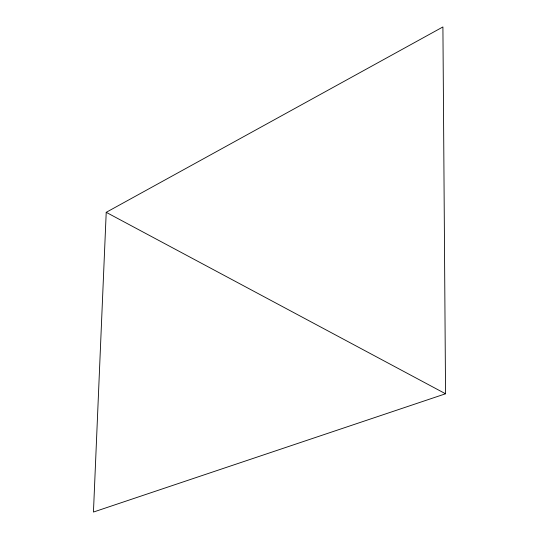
<?xml version="1.0" encoding="UTF-8"?>
<svg xmlns="http://www.w3.org/2000/svg" width="539" height="539" viewBox="0 0 539 539"><rect width="100%" height="100%" fill="white"/><g stroke="black" fill="none" stroke-linecap="round" stroke-linejoin="round"><path stroke-width="0.81" d="M106.217 212.326L93.449 512.05L445.551 393.78L442.91 26.95L106.217 212.326L445.551 393.78"/></g></svg>
